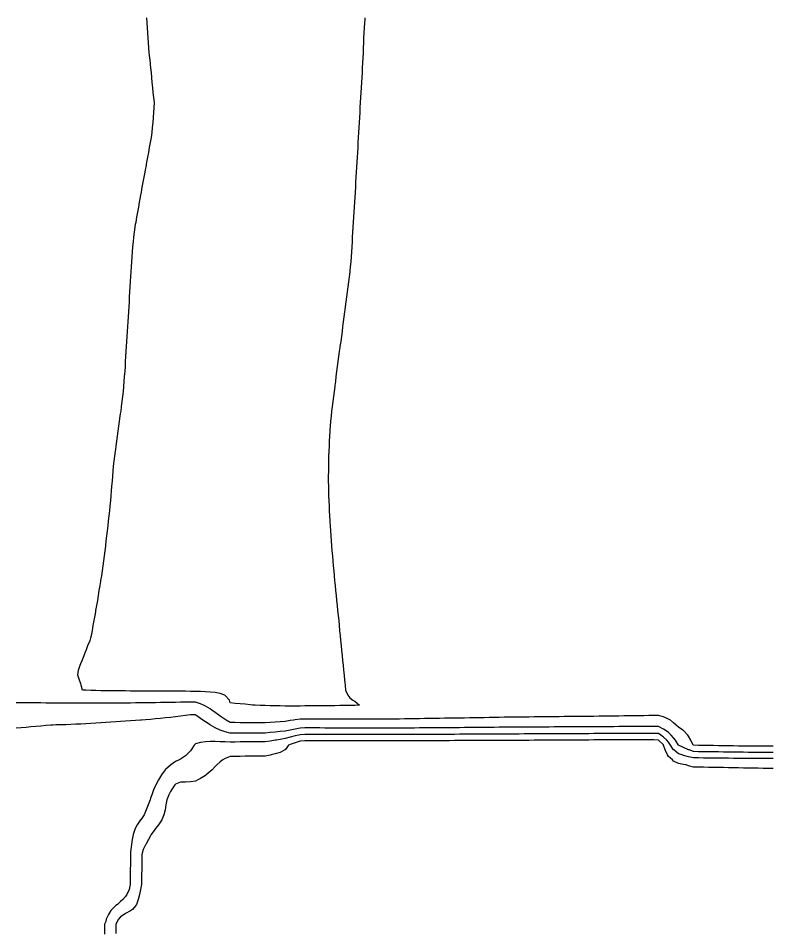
# Model space of a CAD drawing. Header units: inches. Extents: x -13671948.9 to -13671906.2, y 5686257.7 to 5686300.4.
# Drawn here: x -13671936.29 to -13671929.98, y 5686264.16 to 5686271.79 of the extents above; entities that cross this region are included whole.
import ezdxf

# ---------------------------------------------------------------- set-up
doc = ezdxf.new("R2010")
doc.units = ezdxf.units.IN
doc.header["$MEASUREMENT"] = 0

msp = doc.modelspace()

# ---------------------------------------------------------------- linework, layer by layer
for points in [[(-13671933.4356, 5686266.0436), (-13671933.4764, 5686266.0414), (-13671933.5181, 5686266.0407), (-13671933.5598, 5686266.0401), (-13671933.6015, 5686266.0395), (-13671933.6432, 5686266.0389), (-13671933.6849, 5686266.0385), (-13671933.7266, 5686266.0381), (-13671933.7683, 5686266.0377), (-13671933.81, 5686266.0373), (-13671933.8516, 5686266.0369), (-13671933.8933, 5686266.0366), (-13671933.935, 5686266.0363), (-13671933.9767, 5686266.0362), (-13671934.0184, 5686266.036), (-13671934.0601, 5686266.0359), (-13671934.1018, 5686266.0366), (-13671934.1435, 5686266.0375), (-13671934.1852, 5686266.0384), (-13671934.2269, 5686266.0395), (-13671934.2686, 5686266.0412), (-13671934.3103, 5686266.0428), (-13671934.3313, 5686266.0436), (-13671934.352, 5686266.0462), (-13671934.3937, 5686266.0508), (-13671934.4354, 5686266.0547), (-13671934.4771, 5686266.0581), (-13671934.5188, 5686266.0628), (-13671934.5258, 5686266.0853), (-13671934.5605, 5686266.1248), (-13671934.5649, 5686266.127), (-13671934.6022, 5686266.1411), (-13671934.6439, 5686266.1486), (-13671934.6856, 5686266.1527), (-13671934.7273, 5686266.1555), (-13671934.769, 5686266.1574), (-13671934.8107, 5686266.1589), (-13671934.8524, 5686266.1592), (-13671934.8941, 5686266.1594), (-13671934.9358, 5686266.1595), (-13671934.9775, 5686266.1597), (-13671935.0192, 5686266.1599), (-13671935.0608, 5686266.1602), (-13671935.1025, 5686266.1604), (-13671935.1442, 5686266.1606), (-13671935.1859, 5686266.1609), (-13671935.2276, 5686266.1611), (-13671935.2693, 5686266.1614), (-13671935.311, 5686266.1616), (-13671935.3527, 5686266.1619), (-13671935.3944, 5686266.1622), (-13671935.4361, 5686266.1626), (-13671935.4778, 5686266.1631), (-13671935.5195, 5686266.1635), (-13671935.5612, 5686266.1641), (-13671935.6029, 5686266.1649), (-13671935.6446, 5686266.1658), (-13671935.6863, 5686266.1668), (-13671935.728, 5686266.1678), (-13671935.7547, 5686266.1687), (-13671935.7665, 5686266.2104), (-13671935.7697, 5686266.2211), (-13671935.7795, 5686266.2521), (-13671935.7938, 5686266.2938), (-13671935.7904, 5686266.3355), (-13671935.7752, 5686266.3772), (-13671935.7697, 5686266.3917), (-13671935.7593, 5686266.4188), (-13671935.7426, 5686266.4605), (-13671935.728, 5686266.4977), (-13671935.7262, 5686266.5022), (-13671935.7096, 5686266.5439), (-13671935.6927, 5686266.5856), (-13671935.6863, 5686266.607), (-13671935.6802, 5686266.6273), (-13671935.6728, 5686266.669), (-13671935.6652, 5686266.7107), (-13671935.6574, 5686266.7524), (-13671935.6501, 5686266.7941), (-13671935.6446, 5686266.8258), (-13671935.6428, 5686266.8358), (-13671935.6354, 5686266.8775), (-13671935.6282, 5686266.9192), (-13671935.6216, 5686266.9609), (-13671935.615, 5686267.0026), (-13671935.6083, 5686267.0443), (-13671935.6029, 5686267.0782), (-13671935.6017, 5686267.086), (-13671935.5949, 5686267.1277), (-13671935.5881, 5686267.1694), (-13671935.5813, 5686267.2111), (-13671935.5763, 5686267.2528), (-13671935.5711, 5686267.2945), (-13671935.5658, 5686267.3362), (-13671935.5612, 5686267.3748), (-13671935.5608, 5686267.3779), (-13671935.5562, 5686267.4196), (-13671935.5514, 5686267.4613), (-13671935.5466, 5686267.503), (-13671935.5416, 5686267.5447), (-13671935.5366, 5686267.5864), (-13671935.5315, 5686267.628), (-13671935.5269, 5686267.6697), (-13671935.5233, 5686267.7114), (-13671935.5196, 5686267.7531), (-13671935.5195, 5686267.7542), (-13671935.5159, 5686267.7948), (-13671935.5123, 5686267.8365), (-13671935.5088, 5686267.8782), (-13671935.5053, 5686267.9199), (-13671935.5017, 5686267.9616), (-13671935.4982, 5686268.0033), (-13671935.4947, 5686268.045), (-13671935.4912, 5686268.0867), (-13671935.486, 5686268.1284), (-13671935.4799, 5686268.1701), (-13671935.4778, 5686268.1843), (-13671935.4738, 5686268.2118), (-13671935.4676, 5686268.2535), (-13671935.4618, 5686268.2952), (-13671935.4561, 5686268.3369), (-13671935.4503, 5686268.3786), (-13671935.4446, 5686268.4203), (-13671935.4389, 5686268.462), (-13671935.4361, 5686268.4823), (-13671935.4333, 5686268.5037), (-13671935.4279, 5686268.5454), (-13671935.4231, 5686268.5871), (-13671935.4184, 5686268.6288), (-13671935.4137, 5686268.6705), (-13671935.4095, 5686268.7122), (-13671935.4062, 5686268.7539), (-13671935.4029, 5686268.7956), (-13671935.3996, 5686268.8372), (-13671935.3969, 5686268.8789), (-13671935.3944, 5686268.9206), (-13671935.3944, 5686268.9207), (-13671935.392, 5686268.9623), (-13671935.3897, 5686269.004), (-13671935.3871, 5686269.0457), (-13671935.3846, 5686269.0874), (-13671935.3822, 5686269.1291), (-13671935.3794, 5686269.1708), (-13671935.3765, 5686269.2125), (-13671935.3737, 5686269.2542), (-13671935.3708, 5686269.2959), (-13671935.3684, 5686269.3376), (-13671935.3659, 5686269.3793), (-13671935.3635, 5686269.421), (-13671935.361, 5686269.4627), (-13671935.3583, 5686269.5044), (-13671935.3557, 5686269.5461), (-13671935.353, 5686269.5878), (-13671935.3527, 5686269.5927), (-13671935.3505, 5686269.6295), (-13671935.348, 5686269.6712), (-13671935.3455, 5686269.7129), (-13671935.3429, 5686269.7546), (-13671935.3399, 5686269.7963), (-13671935.3368, 5686269.838), (-13671935.3337, 5686269.8797), (-13671935.3296, 5686269.9214), (-13671935.325, 5686269.9631), (-13671935.3203, 5686270.0048), (-13671935.3153, 5686270.0464), (-13671935.311, 5686270.0697), (-13671935.3076, 5686270.0881), (-13671935.2999, 5686270.1298), (-13671935.2922, 5686270.1715), (-13671935.2846, 5686270.2132), (-13671935.2773, 5686270.2549), (-13671935.2701, 5686270.2966), (-13671935.2693, 5686270.3009), (-13671935.2628, 5686270.3383), (-13671935.2549, 5686270.38), (-13671935.247, 5686270.4217), (-13671935.239, 5686270.4634), (-13671935.2313, 5686270.5051), (-13671935.2276, 5686270.526), (-13671935.224, 5686270.5468), (-13671935.2167, 5686270.5885), (-13671935.2094, 5686270.6302), (-13671935.2017, 5686270.6719), (-13671935.1938, 5686270.7136), (-13671935.1859, 5686270.7548), (-13671935.1858, 5686270.7553), (-13671935.1786, 5686270.797), (-13671935.1738, 5686270.8387), (-13671935.1689, 5686270.8804), (-13671935.1639, 5686270.9221), (-13671935.1607, 5686270.9638), (-13671935.1584, 5686271.0055), (-13671935.1561, 5686271.0472), (-13671935.1539, 5686271.0889), (-13671935.1584, 5686271.1306), (-13671935.1629, 5686271.1723), (-13671935.1674, 5686271.214), (-13671935.1716, 5686271.2556), (-13671935.1754, 5686271.2973), (-13671935.1792, 5686271.339), (-13671935.183, 5686271.3807), (-13671935.1859, 5686271.4085), (-13671935.1874, 5686271.4224), (-13671935.1919, 5686271.4641), (-13671935.1964, 5686271.5058), (-13671935.2005, 5686271.5475), (-13671935.2035, 5686271.5892), (-13671935.2066, 5686271.6309), (-13671935.2097, 5686271.6726), (-13671935.2126, 5686271.7143), (-13671935.2153, 5686271.756), (-13671935.2182, 5686271.7977)], [(-13671933.3918, 5686271.7977), (-13671933.393, 5686271.7817), (-13671933.3948, 5686271.756), (-13671933.3978, 5686271.7143), (-13671933.4004, 5686271.6726), (-13671933.4021, 5686271.6309), (-13671933.4038, 5686271.5892), (-13671933.4055, 5686271.5475), (-13671933.4075, 5686271.5058), (-13671933.4095, 5686271.4641), (-13671933.4116, 5686271.4224), (-13671933.4137, 5686271.3807), (-13671933.4158, 5686271.339), (-13671933.418, 5686271.2973), (-13671933.4202, 5686271.2556), (-13671933.4226, 5686271.214), (-13671933.4254, 5686271.1723), (-13671933.4281, 5686271.1306), (-13671933.4308, 5686271.0889), (-13671933.4329, 5686271.0472), (-13671933.4347, 5686271.0113), (-13671933.435, 5686271.0055), (-13671933.437, 5686270.9638), (-13671933.4394, 5686270.9221), (-13671933.4422, 5686270.8804), (-13671933.445, 5686270.8387), (-13671933.4478, 5686270.797), (-13671933.45, 5686270.7553), (-13671933.4521, 5686270.7136), (-13671933.4542, 5686270.6719), (-13671933.4564, 5686270.6302), (-13671933.4593, 5686270.5885), (-13671933.4621, 5686270.5468), (-13671933.4649, 5686270.5051), (-13671933.4672, 5686270.4634), (-13671933.4693, 5686270.4217), (-13671933.4714, 5686270.38), (-13671933.4735, 5686270.3383), (-13671933.4763, 5686270.2966), (-13671933.4764, 5686270.2952), (-13671933.4791, 5686270.2549), (-13671933.4819, 5686270.2132), (-13671933.4847, 5686270.1715), (-13671933.4874, 5686270.1298), (-13671933.4901, 5686270.0881), (-13671933.4929, 5686270.0464), (-13671933.495, 5686270.0048), (-13671933.497, 5686269.9631), (-13671933.4991, 5686269.9214), (-13671933.5014, 5686269.8797), (-13671933.5044, 5686269.838), (-13671933.5074, 5686269.7963), (-13671933.5104, 5686269.7546), (-13671933.5145, 5686269.7129), (-13671933.5181, 5686269.6787), (-13671933.5189, 5686269.6712), (-13671933.5233, 5686269.6295), (-13671933.5281, 5686269.5878), (-13671933.5339, 5686269.5461), (-13671933.5397, 5686269.5044), (-13671933.5455, 5686269.4627), (-13671933.551, 5686269.421), (-13671933.5564, 5686269.3793), (-13671933.5598, 5686269.3541), (-13671933.562, 5686269.3376), (-13671933.5676, 5686269.2959), (-13671933.5729, 5686269.2542), (-13671933.5782, 5686269.2125), (-13671933.5834, 5686269.1708), (-13671933.5888, 5686269.1291), (-13671933.5946, 5686269.0874), (-13671933.6005, 5686269.0457), (-13671933.6015, 5686269.0385), (-13671933.6062, 5686269.004), (-13671933.6119, 5686268.9623), (-13671933.6176, 5686268.9206), (-13671933.6234, 5686268.8789), (-13671933.629, 5686268.8372), (-13671933.6341, 5686268.7956), (-13671933.6391, 5686268.7539), (-13671933.6432, 5686268.7205), (-13671933.6442, 5686268.7122), (-13671933.6497, 5686268.6705), (-13671933.6554, 5686268.6288), (-13671933.6612, 5686268.5871), (-13671933.6668, 5686268.5454), (-13671933.6711, 5686268.5037), (-13671933.6753, 5686268.462), (-13671933.6796, 5686268.4203), (-13671933.6831, 5686268.3786), (-13671933.6849, 5686268.3497), (-13671933.6857, 5686268.3369), (-13671933.6882, 5686268.2952), (-13671933.6907, 5686268.2535), (-13671933.6922, 5686268.2118), (-13671933.6937, 5686268.1701), (-13671933.6951, 5686268.1284), (-13671933.6963, 5686268.0867), (-13671933.697, 5686268.045), (-13671933.6976, 5686268.0033), (-13671933.6982, 5686267.9616), (-13671933.6979, 5686267.9199), (-13671933.6973, 5686267.8782), (-13671933.6966, 5686267.8365), (-13671933.6957, 5686267.7948), (-13671933.6937, 5686267.7531), (-13671933.6917, 5686267.7114), (-13671933.6897, 5686267.6697), (-13671933.6875, 5686267.628), (-13671933.6853, 5686267.5864), (-13671933.6849, 5686267.5787), (-13671933.683, 5686267.5447), (-13671933.6808, 5686267.503), (-13671933.6777, 5686267.4613), (-13671933.6747, 5686267.4196), (-13671933.6717, 5686267.3779), (-13671933.6683, 5686267.3362), (-13671933.6643, 5686267.2945), (-13671933.6604, 5686267.2528), (-13671933.6566, 5686267.2111), (-13671933.6527, 5686267.1694), (-13671933.6489, 5686267.1277), (-13671933.6452, 5686267.086), (-13671933.6432, 5686267.0642), (-13671933.6413, 5686267.0443), (-13671933.637, 5686267.0026), (-13671933.6328, 5686266.9609), (-13671933.6285, 5686266.9192), (-13671933.6242, 5686266.8775), (-13671933.6199, 5686266.8358), (-13671933.6155, 5686266.7941), (-13671933.6112, 5686266.7524), (-13671933.6075, 5686266.7107), (-13671933.6037, 5686266.669), (-13671933.6015, 5686266.6441), (-13671933.5999, 5686266.6273), (-13671933.5958, 5686266.5856), (-13671933.5915, 5686266.5439), (-13671933.5871, 5686266.5022), (-13671933.5828, 5686266.4605), (-13671933.5786, 5686266.4188), (-13671933.5744, 5686266.3772), (-13671933.5703, 5686266.3355), (-13671933.5661, 5686266.2938), (-13671933.5618, 5686266.2521), (-13671933.5598, 5686266.2327), (-13671933.5575, 5686266.2104), (-13671933.5532, 5686266.1687), (-13671933.5351, 5686266.127), (-13671933.5181, 5686266.1059), (-13671933.4923, 5686266.0853), (-13671933.4764, 5686266.0764), (-13671933.4356, 5686266.0436)], [(-13671929.9739, 5686265.6994), (-13671930.0156, 5686265.6991), (-13671930.0573, 5686265.6991), (-13671930.099, 5686265.6995), (-13671930.1407, 5686265.6998), (-13671930.1824, 5686265.7001), (-13671930.2241, 5686265.7007), (-13671930.2657, 5686265.7013), (-13671930.3074, 5686265.7019), (-13671930.3491, 5686265.7025), (-13671930.3908, 5686265.7032), (-13671930.4325, 5686265.704), (-13671930.4742, 5686265.7047), (-13671930.5159, 5686265.7052), (-13671930.5576, 5686265.7057), (-13671930.5993, 5686265.7062), (-13671930.641, 5686265.7084), (-13671930.6446, 5686265.71), (-13671930.6643, 5686265.7517), (-13671930.6827, 5686265.7853), (-13671930.6883, 5686265.7934), (-13671930.7244, 5686265.8305), (-13671930.7306, 5686265.8351), (-13671930.7661, 5686265.8606), (-13671930.7868, 5686265.8768), (-13671930.8078, 5686265.8962), (-13671930.8342, 5686265.9185), (-13671930.8495, 5686265.9277), (-13671930.8912, 5686265.9453), (-13671930.9329, 5686265.9565), (-13671930.9746, 5686265.9565), (-13671931.0163, 5686265.9559), (-13671931.058, 5686265.9554), (-13671931.0997, 5686265.9548), (-13671931.1414, 5686265.9543), (-13671931.1831, 5686265.9537), (-13671931.2248, 5686265.9532), (-13671931.2665, 5686265.9526), (-13671931.3082, 5686265.952), (-13671931.3499, 5686265.9515), (-13671931.3916, 5686265.951), (-13671931.4332, 5686265.9505), (-13671931.4749, 5686265.95), (-13671931.5166, 5686265.9495), (-13671931.5583, 5686265.9491), (-13671931.6, 5686265.9487), (-13671931.6417, 5686265.9483), (-13671931.6834, 5686265.9479), (-13671931.7251, 5686265.9475), (-13671931.7668, 5686265.9471), (-13671931.8085, 5686265.9467), (-13671931.8502, 5686265.9463), (-13671931.8919, 5686265.9458), (-13671931.9336, 5686265.9453), (-13671931.9753, 5686265.9448), (-13671932.017, 5686265.9444), (-13671932.0587, 5686265.944), (-13671932.1004, 5686265.9436), (-13671932.1421, 5686265.9432), (-13671932.1838, 5686265.9425), (-13671932.2255, 5686265.9418), (-13671932.2672, 5686265.9411), (-13671932.3089, 5686265.9402), (-13671932.3506, 5686265.9391), (-13671932.3923, 5686265.9381), (-13671932.434, 5686265.9371), (-13671932.4757, 5686265.9366), (-13671932.5174, 5686265.9361), (-13671932.5591, 5686265.9356), (-13671932.6008, 5686265.935), (-13671932.6424, 5686265.9345), (-13671932.6841, 5686265.9339), (-13671932.7258, 5686265.9333), (-13671932.7675, 5686265.9327), (-13671932.8092, 5686265.9321), (-13671932.8509, 5686265.9315), (-13671932.8926, 5686265.9308), (-13671932.9343, 5686265.93), (-13671932.976, 5686265.9293), (-13671933.0177, 5686265.9285), (-13671933.0594, 5686265.928), (-13671933.1011, 5686265.9276), (-13671933.1428, 5686265.9272), (-13671933.1845, 5686265.9268), (-13671933.2262, 5686265.9265), (-13671933.2679, 5686265.9262), (-13671933.3096, 5686265.9259), (-13671933.3513, 5686265.9257), (-13671933.393, 5686265.9255), (-13671933.4347, 5686265.9253), (-13671933.4764, 5686265.9251), (-13671933.5181, 5686265.9254), (-13671933.5598, 5686265.9256), (-13671933.6015, 5686265.9258), (-13671933.6432, 5686265.926), (-13671933.6849, 5686265.9262), (-13671933.7266, 5686265.9264), (-13671933.7683, 5686265.9266), (-13671933.81, 5686265.9267), (-13671933.8516, 5686265.9268), (-13671933.8933, 5686265.9269), (-13671933.935, 5686265.9253), (-13671933.9767, 5686265.9202), (-13671933.9895, 5686265.9185), (-13671934.0184, 5686265.9144), (-13671934.0601, 5686265.9078), (-13671934.1018, 5686265.9038), (-13671934.1435, 5686265.9007), (-13671934.1852, 5686265.8974), (-13671934.2269, 5686265.8946), (-13671934.2686, 5686265.895), (-13671934.3103, 5686265.8955), (-13671934.352, 5686265.8959), (-13671934.3937, 5686265.8963), (-13671934.4354, 5686265.8967), (-13671934.4771, 5686265.8971), (-13671934.5188, 5686265.8978), (-13671934.5518, 5686265.9185), (-13671934.5605, 5686265.9241), (-13671934.6022, 5686265.9519), (-13671934.6143, 5686265.9602), (-13671934.6439, 5686265.9812), (-13671934.6728, 5686266.0019), (-13671934.6856, 5686266.0115), (-13671934.7273, 5686266.0365), (-13671934.7416, 5686266.0436), (-13671934.769, 5686266.0547), (-13671934.8107, 5686266.0681), (-13671934.8524, 5686266.0691), (-13671934.8941, 5686266.0683), (-13671934.9358, 5686266.0674), (-13671934.9775, 5686266.0666), (-13671935.0192, 5686266.0659), (-13671935.0608, 5686266.0653), (-13671935.1025, 5686266.0646), (-13671935.1442, 5686266.064), (-13671935.1859, 5686266.0634), (-13671935.2276, 5686266.0629), (-13671935.2693, 5686266.0623), (-13671935.311, 5686266.0619), (-13671935.3527, 5686266.0615), (-13671935.3944, 5686266.0611), (-13671935.4361, 5686266.0607), (-13671935.4778, 5686266.0603), (-13671935.5195, 5686266.0599), (-13671935.5612, 5686266.0595), (-13671935.6029, 5686266.0593), (-13671935.6446, 5686266.0592), (-13671935.6863, 5686266.059), (-13671935.728, 5686266.0589), (-13671935.7697, 5686266.0591), (-13671935.8114, 5686266.0592), (-13671935.8531, 5686266.0593), (-13671935.8948, 5686266.0596), (-13671935.9365, 5686266.06), (-13671935.9782, 5686266.0604), (-13671936.0199, 5686266.0608), (-13671936.0616, 5686266.0612), (-13671936.1033, 5686266.0617), (-13671936.145, 5686266.0621), (-13671936.1867, 5686266.0625), (-13671936.2284, 5686266.0629), (-13671936.27, 5686266.0632), (-13671936.3117, 5686266.0636)], [(-13671929.9739, 5686265.6477), (-13671930.0156, 5686265.6476), (-13671930.0573, 5686265.6477), (-13671930.099, 5686265.648), (-13671930.1407, 5686265.6483), (-13671930.1824, 5686265.6486), (-13671930.2241, 5686265.6491), (-13671930.2657, 5686265.6496), (-13671930.3074, 5686265.6501), (-13671930.3491, 5686265.6506), (-13671930.3908, 5686265.6512), (-13671930.4325, 5686265.6518), (-13671930.4742, 5686265.6524), (-13671930.5159, 5686265.6529), (-13671930.5576, 5686265.6533), (-13671930.5993, 5686265.6537), (-13671930.641, 5686265.6554), (-13671930.6783, 5686265.6683), (-13671930.6827, 5686265.67), (-13671930.7244, 5686265.6878), (-13671930.7661, 5686265.71), (-13671930.7661, 5686265.71), (-13671930.7932, 5686265.7517), (-13671930.8078, 5686265.7693), (-13671930.8268, 5686265.7934), (-13671930.8495, 5686265.8148), (-13671930.879, 5686265.8351), (-13671930.8912, 5686265.8432), (-13671930.9329, 5686265.8645), (-13671930.9746, 5686265.8653), (-13671931.0163, 5686265.8651), (-13671931.058, 5686265.8649), (-13671931.0997, 5686265.8647), (-13671931.1414, 5686265.8645), (-13671931.1831, 5686265.8642), (-13671931.2248, 5686265.864), (-13671931.2665, 5686265.8637), (-13671931.3082, 5686265.8635), (-13671931.3499, 5686265.8632), (-13671931.3916, 5686265.863), (-13671931.4332, 5686265.8627), (-13671931.4749, 5686265.8625), (-13671931.5166, 5686265.8622), (-13671931.5583, 5686265.862), (-13671931.6, 5686265.8618), (-13671931.6417, 5686265.8616), (-13671931.6834, 5686265.8614), (-13671931.7251, 5686265.8612), (-13671931.7668, 5686265.8611), (-13671931.8085, 5686265.8609), (-13671931.8502, 5686265.8607), (-13671931.8919, 5686265.8604), (-13671931.9336, 5686265.8602), (-13671931.9753, 5686265.86), (-13671932.017, 5686265.8598), (-13671932.0587, 5686265.8596), (-13671932.1004, 5686265.8594), (-13671932.1421, 5686265.8592), (-13671932.1838, 5686265.8588), (-13671932.2255, 5686265.8585), (-13671932.2672, 5686265.8581), (-13671932.3089, 5686265.8576), (-13671932.3506, 5686265.8571), (-13671932.3923, 5686265.8565), (-13671932.434, 5686265.856), (-13671932.4757, 5686265.8558), (-13671932.5174, 5686265.8555), (-13671932.5591, 5686265.8553), (-13671932.6008, 5686265.8551), (-13671932.6424, 5686265.8548), (-13671932.6841, 5686265.8546), (-13671932.7258, 5686265.8543), (-13671932.7675, 5686265.854), (-13671932.8092, 5686265.8537), (-13671932.8509, 5686265.8534), (-13671932.8926, 5686265.8531), (-13671932.9343, 5686265.8527), (-13671932.976, 5686265.8523), (-13671933.0177, 5686265.852), (-13671933.0594, 5686265.8517), (-13671933.1011, 5686265.8516), (-13671933.1428, 5686265.8514), (-13671933.1845, 5686265.8512), (-13671933.2262, 5686265.8511), (-13671933.2679, 5686265.851), (-13671933.3096, 5686265.851), (-13671933.3513, 5686265.8509), (-13671933.393, 5686265.8509), (-13671933.4347, 5686265.8509), (-13671933.4764, 5686265.8509), (-13671933.5181, 5686265.8511), (-13671933.5598, 5686265.8514), (-13671933.6015, 5686265.8516), (-13671933.6432, 5686265.8519), (-13671933.6849, 5686265.8521), (-13671933.7266, 5686265.8523), (-13671933.7683, 5686265.8526), (-13671933.81, 5686265.8526), (-13671933.8516, 5686265.8527), (-13671933.8933, 5686265.8528), (-13671933.935, 5686265.8506), (-13671933.9767, 5686265.8432), (-13671934.0173, 5686265.8351), (-13671934.0184, 5686265.8349), (-13671934.0601, 5686265.8268), (-13671934.1018, 5686265.8218), (-13671934.1435, 5686265.8179), (-13671934.1852, 5686265.8137), (-13671934.2269, 5686265.81), (-13671934.2686, 5686265.8099), (-13671934.3103, 5686265.8099), (-13671934.352, 5686265.8098), (-13671934.3937, 5686265.8098), (-13671934.4354, 5686265.8097), (-13671934.4771, 5686265.8097), (-13671934.5188, 5686265.8097), (-13671934.5605, 5686265.8205), (-13671934.6022, 5686265.8344), (-13671934.6039, 5686265.8351), (-13671934.6439, 5686265.8542), (-13671934.6833, 5686265.8768), (-13671934.6856, 5686265.8782), (-13671934.7273, 5686265.9039), (-13671934.7495, 5686265.9185), (-13671934.769, 5686265.9319), (-13671934.8078, 5686265.9602), (-13671934.8107, 5686265.9624), (-13671934.8524, 5686265.9629), (-13671934.8732, 5686265.9602), (-13671934.8941, 5686265.9573), (-13671934.9358, 5686265.9511), (-13671934.9775, 5686265.945), (-13671935.0192, 5686265.9408), (-13671935.0608, 5686265.9365), (-13671935.1025, 5686265.932), (-13671935.1442, 5686265.9282), (-13671935.1859, 5686265.9248), (-13671935.2276, 5686265.9212), (-13671935.2604, 5686265.9185), (-13671935.2693, 5686265.9177), (-13671935.311, 5686265.9151), (-13671935.3527, 5686265.9125), (-13671935.3944, 5686265.9098), (-13671935.4361, 5686265.907), (-13671935.4778, 5686265.9041), (-13671935.5195, 5686265.9011), (-13671935.5612, 5686265.898), (-13671935.6029, 5686265.8955), (-13671935.6446, 5686265.8929), (-13671935.6863, 5686265.8903), (-13671935.728, 5686265.8878), (-13671935.7697, 5686265.8857), (-13671935.8114, 5686265.8835), (-13671935.8531, 5686265.8813), (-13671935.8948, 5686265.8799), (-13671935.9365, 5686265.8788), (-13671935.9782, 5686265.8776), (-13671936.0037, 5686265.8768), (-13671936.0199, 5686265.8755), (-13671936.0616, 5686265.872), (-13671936.1033, 5686265.8685), (-13671936.145, 5686265.8649), (-13671936.1867, 5686265.8613), (-13671936.2284, 5686265.8577), (-13671936.27, 5686265.854), (-13671936.3117, 5686265.8502)], [(-13671929.9739, 5686265.5961), (-13671930.0156, 5686265.5961), (-13671930.0573, 5686265.5963), (-13671930.099, 5686265.5966), (-13671930.1407, 5686265.5969), (-13671930.1824, 5686265.5971), (-13671930.2241, 5686265.5975), (-13671930.2657, 5686265.5979), (-13671930.3074, 5686265.5983), (-13671930.3491, 5686265.5987), (-13671930.3908, 5686265.5992), (-13671930.4325, 5686265.5996), (-13671930.4742, 5686265.6001), (-13671930.5159, 5686265.6005), (-13671930.5576, 5686265.6008), (-13671930.5993, 5686265.6012), (-13671930.641, 5686265.6023), (-13671930.6827, 5686265.6117), (-13671930.7244, 5686265.6232), (-13671930.7354, 5686265.6266), (-13671930.7661, 5686265.6374), (-13671930.8072, 5686265.6683), (-13671930.8078, 5686265.6689), (-13671930.8339, 5686265.71), (-13671930.8495, 5686265.7328), (-13671930.865, 5686265.7517), (-13671930.8912, 5686265.7768), (-13671930.9133, 5686265.7934), (-13671930.9329, 5686265.8056), (-13671930.9746, 5686265.8069), (-13671931.0163, 5686265.8068), (-13671931.058, 5686265.8067), (-13671931.0997, 5686265.8066), (-13671931.1414, 5686265.8065), (-13671931.1831, 5686265.8063), (-13671931.2248, 5686265.8062), (-13671931.2665, 5686265.806), (-13671931.3082, 5686265.8058), (-13671931.3499, 5686265.8056), (-13671931.3916, 5686265.8054), (-13671931.4332, 5686265.8052), (-13671931.4749, 5686265.805), (-13671931.5166, 5686265.8048), (-13671931.5583, 5686265.8046), (-13671931.6, 5686265.8044), (-13671931.6417, 5686265.8042), (-13671931.6834, 5686265.8041), (-13671931.7251, 5686265.8039), (-13671931.7668, 5686265.8037), (-13671931.8085, 5686265.8035), (-13671931.8502, 5686265.8033), (-13671931.8919, 5686265.8031), (-13671931.9336, 5686265.8029), (-13671931.9753, 5686265.8027), (-13671932.017, 5686265.8025), (-13671932.0587, 5686265.8023), (-13671932.1004, 5686265.8021), (-13671932.1421, 5686265.8019), (-13671932.1838, 5686265.8017), (-13671932.2255, 5686265.8014), (-13671932.2672, 5686265.8012), (-13671932.3089, 5686265.8009), (-13671932.3506, 5686265.8006), (-13671932.3923, 5686265.8003), (-13671932.434, 5686265.8), (-13671932.4757, 5686265.7998), (-13671932.5174, 5686265.7997), (-13671932.5591, 5686265.7995), (-13671932.6008, 5686265.7994), (-13671932.6424, 5686265.7992), (-13671932.6841, 5686265.7991), (-13671932.7258, 5686265.7989), (-13671932.7675, 5686265.7988), (-13671932.8092, 5686265.7986), (-13671932.8509, 5686265.7984), (-13671932.8926, 5686265.7982), (-13671932.9343, 5686265.798), (-13671932.976, 5686265.7978), (-13671933.0177, 5686265.7975), (-13671933.0594, 5686265.7974), (-13671933.1011, 5686265.7973), (-13671933.1428, 5686265.7972), (-13671933.1845, 5686265.7971), (-13671933.2262, 5686265.797), (-13671933.2679, 5686265.797), (-13671933.3096, 5686265.7969), (-13671933.3513, 5686265.7969), (-13671933.393, 5686265.797), (-13671933.4347, 5686265.797), (-13671933.4764, 5686265.797), (-13671933.5181, 5686265.7972), (-13671933.5598, 5686265.7973), (-13671933.6015, 5686265.7975), (-13671933.6432, 5686265.7976), (-13671933.6849, 5686265.7978), (-13671933.7266, 5686265.798), (-13671933.7683, 5686265.7981), (-13671933.81, 5686265.7981), (-13671933.8516, 5686265.7981), (-13671933.8933, 5686265.7982), (-13671933.935, 5686265.7953), (-13671933.9436, 5686265.7934), (-13671933.9767, 5686265.7859), (-13671934.0184, 5686265.7754), (-13671934.0601, 5686265.7635), (-13671934.1018, 5686265.7561), (-13671934.1327, 5686265.7517), (-13671934.1435, 5686265.7501), (-13671934.1852, 5686265.7435), (-13671934.2269, 5686265.7377), (-13671934.2686, 5686265.7373), (-13671934.3103, 5686265.7369), (-13671934.352, 5686265.7365), (-13671934.3937, 5686265.736), (-13671934.4354, 5686265.7356), (-13671934.4771, 5686265.7351), (-13671934.5188, 5686265.7347), (-13671934.5605, 5686265.7356), (-13671934.6022, 5686265.7368), (-13671934.6439, 5686265.7383), (-13671934.6856, 5686265.7387), (-13671934.7273, 5686265.736), (-13671934.769, 5686265.7313), (-13671934.8107, 5686265.7201), (-13671934.8201, 5686265.71), (-13671934.8466, 5686265.6683), (-13671934.8524, 5686265.6605), (-13671934.8839, 5686265.6266), (-13671934.8941, 5686265.6181), (-13671934.9358, 5686265.5913), (-13671934.946, 5686265.5849), (-13671934.9775, 5686265.5726), (-13671935.0156, 5686265.5432), (-13671935.0192, 5686265.5408), (-13671935.0608, 5686265.5051), (-13671935.0642, 5686265.5015), (-13671935.0951, 5686265.4598), (-13671935.1025, 5686265.4469), (-13671935.1199, 5686265.4181), (-13671935.1414, 5686265.3764), (-13671935.1442, 5686265.3703), (-13671935.1605, 5686265.3347), (-13671935.1763, 5686265.293), (-13671935.1859, 5686265.265), (-13671935.1904, 5686265.2513), (-13671935.206, 5686265.2097), (-13671935.2222, 5686265.168), (-13671935.2276, 5686265.1543), (-13671935.2394, 5686265.1263), (-13671935.2676, 5686265.0846), (-13671935.2693, 5686265.0823), (-13671935.2978, 5686265.0429), (-13671935.311, 5686265.0174), (-13671935.3181, 5686265.0012), (-13671935.3319, 5686264.9595), (-13671935.3396, 5686264.9178), (-13671935.3461, 5686264.8761), (-13671935.3516, 5686264.8344), (-13671935.3527, 5686264.8154), (-13671935.354, 5686264.7927), (-13671935.3544, 5686264.751), (-13671935.3548, 5686264.7093), (-13671935.3553, 5686264.6676), (-13671935.3559, 5686264.6259), (-13671935.3565, 5686264.5842), (-13671935.3572, 5686264.5425), (-13671935.3646, 5686264.5008), (-13671935.3849, 5686264.4591), (-13671935.3944, 5686264.4425), (-13671935.4185, 5686264.4174), (-13671935.4361, 5686264.3988), (-13671935.4638, 5686264.3757), (-13671935.4778, 5686264.3661), (-13671935.5112, 5686264.334), (-13671935.5195, 5686264.3239), (-13671935.5393, 5686264.2923), (-13671935.5568, 5686264.2506), (-13671935.5612, 5686264.2326), (-13671935.5713, 5686264.2089), (-13671935.5717, 5686264.1672), (-13671935.5721, 5686264.1255)], [(-13671929.9739, 5686265.5136), (-13671930.0156, 5686265.5141), (-13671930.0573, 5686265.5146), (-13671930.099, 5686265.5152), (-13671930.1407, 5686265.5159), (-13671930.1824, 5686265.5165), (-13671930.2241, 5686265.5172), (-13671930.2657, 5686265.518), (-13671930.3074, 5686265.5187), (-13671930.3491, 5686265.5194), (-13671930.3908, 5686265.5203), (-13671930.4325, 5686265.5211), (-13671930.4742, 5686265.5219), (-13671930.5159, 5686265.5226), (-13671930.5576, 5686265.5233), (-13671930.5993, 5686265.5239), (-13671930.641, 5686265.5256), (-13671930.6827, 5686265.537), (-13671930.7025, 5686265.5432), (-13671930.7244, 5686265.5472), (-13671930.7661, 5686265.5562), (-13671930.8078, 5686265.576), (-13671930.8182, 5686265.5849), (-13671930.8495, 5686265.6127), (-13671930.8596, 5686265.6266), (-13671930.8795, 5686265.6683), (-13671930.8911, 5686265.71), (-13671930.8912, 5686265.7101), (-13671930.9329, 5686265.7516), (-13671930.935, 5686265.7517), (-13671930.9746, 5686265.7535), (-13671931.0163, 5686265.7535), (-13671931.058, 5686265.7534), (-13671931.0997, 5686265.7534), (-13671931.1414, 5686265.7533), (-13671931.1831, 5686265.7532), (-13671931.2248, 5686265.753), (-13671931.2665, 5686265.7529), (-13671931.3082, 5686265.7527), (-13671931.3499, 5686265.7525), (-13671931.3916, 5686265.7524), (-13671931.4332, 5686265.7521), (-13671931.4749, 5686265.7519), (-13671931.5166, 5686265.7517), (-13671931.5186, 5686265.7517), (-13671931.5583, 5686265.7515), (-13671931.6, 5686265.7513), (-13671931.6417, 5686265.7511), (-13671931.6834, 5686265.7508), (-13671931.7251, 5686265.7506), (-13671931.7668, 5686265.7504), (-13671931.8085, 5686265.7501), (-13671931.8502, 5686265.7499), (-13671931.8919, 5686265.7496), (-13671931.9336, 5686265.7494), (-13671931.9753, 5686265.7491), (-13671932.017, 5686265.7489), (-13671932.0587, 5686265.7486), (-13671932.1004, 5686265.7484), (-13671932.1421, 5686265.7482), (-13671932.1838, 5686265.748), (-13671932.2255, 5686265.7478), (-13671932.2672, 5686265.7476), (-13671932.3089, 5686265.7474), (-13671932.3506, 5686265.7472), (-13671932.3923, 5686265.747), (-13671932.434, 5686265.7469), (-13671932.4757, 5686265.7468), (-13671932.5174, 5686265.7467), (-13671932.5591, 5686265.7466), (-13671932.6008, 5686265.7465), (-13671932.6424, 5686265.7464), (-13671932.6841, 5686265.7463), (-13671932.7258, 5686265.7461), (-13671932.7675, 5686265.746), (-13671932.8092, 5686265.7459), (-13671932.8509, 5686265.7458), (-13671932.8926, 5686265.7457), (-13671932.9343, 5686265.7456), (-13671932.976, 5686265.7454), (-13671933.0177, 5686265.7453), (-13671933.0594, 5686265.7452), (-13671933.1011, 5686265.7451), (-13671933.1428, 5686265.7451), (-13671933.1845, 5686265.745), (-13671933.2262, 5686265.745), (-13671933.2679, 5686265.7449), (-13671933.3096, 5686265.7449), (-13671933.3513, 5686265.7449), (-13671933.393, 5686265.7449), (-13671933.4347, 5686265.745), (-13671933.4764, 5686265.745), (-13671933.5181, 5686265.7451), (-13671933.5598, 5686265.7452), (-13671933.6015, 5686265.7454), (-13671933.6432, 5686265.7455), (-13671933.6849, 5686265.7456), (-13671933.7266, 5686265.7457), (-13671933.7683, 5686265.7458), (-13671933.81, 5686265.7457), (-13671933.8516, 5686265.7457), (-13671933.8933, 5686265.7456), (-13671933.935, 5686265.7415), (-13671933.9767, 5686265.7286), (-13671934.0184, 5686265.7142), (-13671934.0299, 5686265.71), (-13671934.0601, 5686265.6691), (-13671934.0615, 5686265.6683), (-13671934.1018, 5686265.6474), (-13671934.1435, 5686265.6347), (-13671934.1755, 5686265.6266), (-13671934.1852, 5686265.6244), (-13671934.2269, 5686265.617), (-13671934.2686, 5686265.6166), (-13671934.3103, 5686265.6162), (-13671934.352, 5686265.6158), (-13671934.3937, 5686265.6154), (-13671934.4354, 5686265.615), (-13671934.4771, 5686265.6146), (-13671934.5188, 5686265.614), (-13671934.5605, 5686265.5958), (-13671934.5806, 5686265.5849), (-13671934.6022, 5686265.5678), (-13671934.6306, 5686265.5432), (-13671934.6439, 5686265.5287), (-13671934.6711, 5686265.5015), (-13671934.6856, 5686265.4887), (-13671934.7217, 5686265.4598), (-13671934.7273, 5686265.4559), (-13671934.769, 5686265.4292), (-13671934.7889, 5686265.4181), (-13671934.8107, 5686265.4068), (-13671934.8524, 5686265.402), (-13671934.8941, 5686265.3999), (-13671934.9358, 5686265.3979), (-13671934.9775, 5686265.3826), (-13671934.9822, 5686265.3764), (-13671935.0106, 5686265.3347), (-13671935.0192, 5686265.3206), (-13671935.0343, 5686265.293), (-13671935.0502, 5686265.2513), (-13671935.0569, 5686265.2097), (-13671935.0608, 5686265.1873), (-13671935.0646, 5686265.168), (-13671935.0737, 5686265.1263), (-13671935.0919, 5686265.0846), (-13671935.1025, 5686265.0677), (-13671935.1191, 5686265.0429), (-13671935.1442, 5686265.0096), (-13671935.1505, 5686265.0012), (-13671935.1808, 5686264.9595), (-13671935.1859, 5686264.9497), (-13671935.2031, 5686264.9178), (-13671935.2267, 5686264.8761), (-13671935.2276, 5686264.8744), (-13671935.2487, 5686264.8344), (-13671935.2585, 5686264.7927), (-13671935.259, 5686264.751), (-13671935.2596, 5686264.7093), (-13671935.2601, 5686264.6676), (-13671935.2609, 5686264.6259), (-13671935.2618, 5686264.5842), (-13671935.2626, 5686264.5425), (-13671935.2693, 5686264.5008), (-13671935.2693, 5686264.5006), (-13671935.2778, 5686264.4591), (-13671935.2887, 5686264.4174), (-13671935.3031, 5686264.3757), (-13671935.311, 5686264.3639), (-13671935.3376, 5686264.334), (-13671935.3527, 5686264.3225), (-13671935.3944, 5686264.3002), (-13671935.4063, 5686264.2923), (-13671935.4361, 5686264.2725), (-13671935.4555, 5686264.2506), (-13671935.4775, 5686264.2089), (-13671935.4777, 5686264.1672), (-13671935.4778, 5686264.1332)]]:
    msp.add_lwpolyline(points)

doc.saveas('drawing.dxf')
